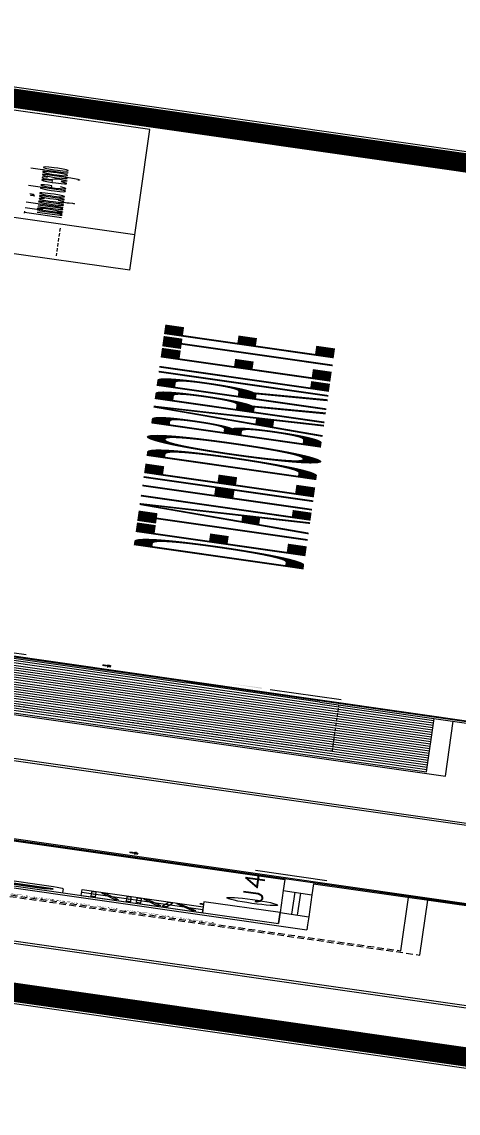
# Model space of a CAD drawing. Header units: millimetres. Extents: x -361192058 to 101130107379, y -14071650034 to 19218552450.
# Drawn here: x -125484.5 to -125349.8, y 39263.5 to 39600.3 of the extents above; entities that cross this region are included whole.
import ezdxf
from ezdxf.enums import TextEntityAlignment as Align

# ---------------------------------------------------------------- set-up
doc = ezdxf.new("R2010")
doc.units = ezdxf.units.MM
doc.header["$LTSCALE"] = 0.5
doc.linetypes.add('HIDDEN', pattern=[0.375, 0.25, -0.125])
doc.linetypes.add('HIDDEN2', pattern=[0.1875, 0.125, -0.0625])
for name, color, linetype in [('02', 2, 'Continuous'), ('CONEXAO_AG_FRIA', 3, 'Continuous'), ('CONEXAO_ESGOTO', 7, 'Continuous'), ('DIVERSOS', 4, 'Continuous'), ('ESQUADRIAS', 3, 'Continuous'), ('HATCH', 8, 'Continuous'), ('JANELAS_EXTERNO', 1, 'Continuous'), ('JANELAS_INTERNO', 2, 'Continuous'), ('MOBIL-I', 251, 'Continuous'), ('parede', 2, 'Continuous'), ('PISO', 8, 'Continuous'), ('proj', 8, 'HIDDEN'), ('projeção 02', 7, 'HIDDEN2'), ('TEXTO', 3, 'Continuous'), ('TUBULAÇÃO_ESGOTO', 6, 'Continuous'), ('TUBULAÇÃO_HIDRÁULICA', 5, 'Continuous'), ('TXT_0', 7, 'Continuous')]:
    doc.layers.add(name, color=color, linetype=linetype)
doc.styles.add('ADITIVOCAD', font='ROMANS.shx')
doc.styles.add('ROMANS', font='romans', dxfattribs={"height": 0.1})
doc.styles.add('SANSSERIF', font='sas_____.pfb', dxfattribs={"height": 1})
doc.styles.get("Standard").update_dxf_attribs({"font": 'txt.shx', "height": 0.12})

# ---------------------------------------------------------------- blocks, each defined once
blk = doc.blocks.new('APROVADO QUADRA 21.2 MBVII')
at = {"lineweight": 18}
for p, q in [((4029.683, 2264.906), (4029.683, 2270.0454)), ((4039.275, 2264.906), (4039.275, 2270.0454)), ((4032.0946, 2264.906), (4032.0946, 2268.7995)), ((4029.683, 2264.906), (4039.275, 2264.906))]:
    blk.add_line(p, q, dxfattribs=at)
at = {"color": 8, "lineweight": 18}
for p, q in [((3987.6733, 2264.0595), (3987.6733, 2264.6947)), ((3987.6809, 2264.0595), (3987.6809, 2264.6947)), ((3987.5256, 2264.6442), (3987.8285, 2264.6442)), ((3987.5256, 2264.6215), (3987.5256, 2264.6442)), ((3987.5256, 2264.6215), (3987.8285, 2264.6215)), ((3987.6658, 2264.6309), (3987.6658, 2264.6347)), ((3987.6884, 2264.6347), (3987.6658, 2264.6347)), ((3987.6884, 2264.6309), (3987.6658, 2264.6309)), ((3987.6884, 2264.6347), (3987.6884, 2264.6309)), ((3987.8285, 2264.6215), (3987.8285, 2264.6442)), ((3987.5275, 2264.5219), (3987.8223, 2264.5915)), ((3987.5327, 2264.4998), (3987.8275, 2264.5694)), ((3987.6881, 2264.5501), (3987.6661, 2264.5449)), ((3987.6881, 2264.5501), (3987.689, 2264.5464)), ((3987.8275, 2264.5694), (3987.8223, 2264.5915)), ((3987.5327, 2264.4998), (3987.5275, 2264.5219)), ((3987.667, 2264.5412), (3987.6661, 2264.5449)), ((3987.689, 2264.5464), (3987.667, 2264.5412)), ((3987.5256, 2264.4592), (3987.8285, 2264.4592)), ((3987.5256, 2264.4365), (3987.5256, 2264.4592)), ((3987.5256, 2264.4365), (3987.8285, 2264.4365)), ((3987.6658, 2264.446), (3987.6658, 2264.4497)), ((3987.6884, 2264.4497), (3987.6658, 2264.4497)), ((3987.6884, 2264.446), (3987.6658, 2264.446)), ((3987.6884, 2264.4497), (3987.6884, 2264.446)), ((3987.8285, 2264.4365), (3987.8285, 2264.4592)), ((3987.5256, 2264.4053), (3987.8285, 2264.4053)), ((3987.5256, 2264.3826), (3987.5256, 2264.4053)), ((3987.5256, 2264.3826), (3987.8285, 2264.3826)), ((3987.6658, 2264.392), (3987.6658, 2264.3958)), ((3987.6884, 2264.3958), (3987.6658, 2264.3958)), ((3987.6884, 2264.392), (3987.6658, 2264.392)), ((3987.6884, 2264.3958), (3987.6884, 2264.392)), ((3987.8285, 2264.3826), (3987.8285, 2264.4053)), ((3987.5275, 2264.3009), (3987.8223, 2264.3704)), ((3987.5327, 2264.2788), (3987.8275, 2264.3483)), ((3987.6881, 2264.329), (3987.6661, 2264.3238)), ((3987.667, 2264.3202), (3987.6661, 2264.3238)), ((3987.689, 2264.3253), (3987.667, 2264.3202)), ((3987.6881, 2264.329), (3987.689, 2264.3253)), ((3987.8275, 2264.3483), (3987.8223, 2264.3704)), ((3987.5254, 2264.248), (3987.5275, 2264.2706)), ((3987.5327, 2264.2788), (3987.5275, 2264.3009)), ((3987.5275, 2264.2706), (3987.8291, 2264.2424)), ((3987.5254, 2264.248), (3987.827, 2264.2198)), ((3987.6658, 2264.2444), (3987.6662, 2264.2482)), ((3987.6884, 2264.2423), (3987.6658, 2264.2444)), ((3987.6887, 2264.2461), (3987.6662, 2264.2482)), ((3987.6887, 2264.2461), (3987.6884, 2264.2423)), ((3987.827, 2264.2198), (3987.8291, 2264.2424)), ((3987.5277, 2264.1155), (3987.8192, 2264.1978)), ((3987.5339, 2264.0937), (3987.8254, 2264.176)), ((3987.8254, 2264.176), (3987.8192, 2264.1978)), ((3987.5339, 2264.0937), (3987.5277, 2264.1155)), ((3987.6869, 2264.1507), (3987.6652, 2264.1445)), ((3987.6662, 2264.1409), (3987.6652, 2264.1445)), ((3987.688, 2264.147), (3987.6662, 2264.1409)), ((3987.6869, 2264.1507), (3987.688, 2264.147))]:
    blk.add_line(p, q, dxfattribs=at)
at = {"layer": '02', "color": 8, "lineweight": 18}
for p, q in [((3987.4823, 2264.6955), (3987.4823, 2263.6595)), ((3987.4823, 2264.6955), (3987.8823, 2264.6955)), ((3987.8823, 2264.6955), (3987.8823, 2264.0595)), ((3987.8823, 2264.0595), (3987.4823, 2264.0595)), ((3987.4823, 2264.0595), (3987.8006, 2264.0595)), ((3988.2323, 2264.0595), (3987.8823, 2264.0595)), ((3988.2323, 2263.6595), (3988.2323, 2264.0595)), ((3987.4823, 2263.6595), (3988.2323, 2263.6595))]:
    blk.add_line(p, q, dxfattribs=at)
at = {"layer": '02', "lineweight": 18}
blk.add_lwpolyline([(3979.6187, 2238.7047), (4040.8187, 2238.7047), (4040.8187, 2283.2547), (3979.6187, 2283.2547)], close=True, dxfattribs=at)
at = {"layer": '02', "lineweight": 18, "const_width": 0.1}
blk.add_lwpolyline([(3980.3687, 2239.4547), (4040.0687, 2239.4547), (4040.0687, 2282.5047), (3980.3687, 2282.5047)], close=True, dxfattribs=at)
at = {"layer": '02', "color": 8, "lineweight": 18}
blk.add_arc((3988.0546, 2264.0612), 0.0173, 354.5949, 185.4051, dxfattribs=at)
at = {"layer": 'CONEXAO_ESGOTO', "lineweight": 18}
for p, q in [((4003.0121, 2265.1555), (4003.0121, 2265.5298)), ((4003.0121, 2263.5012), (4003.0121, 2263.8755)), ((3990.7991, 2263.443), (3990.7991, 2263.8172))]:
    blk.add_line(p, q, dxfattribs=at)
for points in [[(4003.0395, 2264.0943), (4003.077, 2263.9182), (4003.002, 2263.9182)], [(3990.7991, 2263.8172), (3990.8366, 2263.6412), (3990.7616, 2263.6412)]]:
    blk.add_solid(points, dxfattribs=at)
at = {"layer": 'DIVERSOS', "color": 8, "lineweight": 18}
for p, q in [((3995.8191, 2256.0095), (3995.8191, 2278.6095)), ((3995.9691, 2256.5095), (3995.9691, 2278.6095)), ((4002.6691, 2263.6095), (4002.6691, 2256.5095)), ((4002.8191, 2263.6095), (4002.8191, 2256.0095))]:
    blk.add_line(p, q, dxfattribs=at)
at = {"layer": 'ESQUADRIAS', "color": 8, "lineweight": 18}
for p, q in [((4002.8191, 2278.6095), (4002.8191, 2263.6095)), ((4002.6691, 2268.0095), (4002.6691, 2264.3095)), ((3999.0191, 2266.3595), (3999.0191, 2263.0095)), ((4002.6691, 2263.6095), (4002.6691, 2264.3095)), ((3999.0191, 2263.0095), (4002.6691, 2263.0095))]:
    blk.add_line(p, q, dxfattribs=at)
at = {"layer": 'HATCH', "color": 8, "lineweight": 18}
for p, q in [((3999.1766, 2263.0095), (3999.1766, 2269.1412)), ((4000.4466, 2263.0095), (4000.4466, 2269.1551)), ((4000.6054, 2263.0095), (4000.6054, 2269.1551)), ((4000.7641, 2263.0095), (4000.7641, 2269.1551)), ((4000.9229, 2263.0095), (4000.9229, 2269.1551)), ((4001.0816, 2263.0095), (4001.0816, 2269.1551)), ((3999.3354, 2263.0095), (3999.3354, 2268.981)), ((4000.2879, 2263.0095), (4000.2879, 2268.9962)), ((3999.4941, 2263.0095), (3999.4941, 2268.8207)), ((4000.1291, 2263.0095), (4000.1291, 2268.836)), ((3999.6529, 2263.0095), (3999.6529, 2268.6605)), ((3999.9704, 2263.0095), (3999.9704, 2268.6757)), ((3999.8116, 2263.0095), (3999.8116, 2268.5419)), ((4001.2404, 2263.0095), (4001.2404, 2266.8595)), ((4001.3991, 2263.0095), (4001.3991, 2266.8595)), ((4001.5579, 2263.0095), (4001.5579, 2266.8595)), ((4001.7166, 2263.0095), (4001.7166, 2266.8595)), ((4001.8754, 2263.0095), (4001.8754, 2266.8595)), ((4002.0341, 2263.0095), (4002.0341, 2266.8595)), ((4002.1929, 2263.0095), (4002.1929, 2266.8595)), ((4002.3516, 2263.0095), (4002.3516, 2266.8595)), ((4002.5104, 2263.0095), (4002.5104, 2266.8595)), ((3998.9191, 2266.2595), (3998.9191, 2262.9095)), ((3998.9191, 2262.9095), (4002.6691, 2262.9095))]:
    blk.add_line(p, q, dxfattribs=at)
at = {"layer": 'JANELAS_EXTERNO', "color": 8, "lineweight": 18}
for p, q in [((3989.7298, 2263.6595), (3988.2298, 2263.6595)), ((3989.7298, 2263.5095), (3988.2298, 2263.5095))]:
    blk.add_line(p, q, dxfattribs=at)
at = {"layer": 'JANELAS_INTERNO', "color": 8, "lineweight": 18}
for p, q in [((3989.7298, 2263.5995), (3988.2298, 2263.5995)), ((3989.7298, 2263.5695), (3988.2298, 2263.5695))]:
    blk.add_line(p, q, dxfattribs=at)
at = {"layer": 'MOBIL-I', "color": 8, "lineweight": 18}
for p, q in [((3987.7823, 2264.844), (3987.7823, 2265.8797)), ((3987.7323, 2264.794), (3987.4823, 2264.794))]:
    blk.add_line(p, q, dxfattribs=at)
for points in [[(3987.6324, 2264.8457), (3987.6476, 2264.8457), (3987.6476, 2265.8637), (3987.6324, 2265.8637)], [(3987.5866, 2264.8915), (3987.6171, 2264.861), (3987.6171, 2265.8484), (3987.5866, 2265.8179)], [(3987.6171, 2264.861), (3987.6324, 2264.861), (3987.6324, 2265.8484), (3987.6171, 2265.8484)], [(3987.6476, 2264.861), (3987.6527, 2264.861), (3987.6527, 2265.8484), (3987.6476, 2265.8484)]]:
    blk.add_lwpolyline(points, close=True, dxfattribs=at)
blk.add_arc((3987.7323, 2264.844), 0.05, 270, 0, dxfattribs=at)
at = {"layer": 'parede', "color": 8, "lineweight": 18}
for p, q in [((3983.6273, 2256.0095), (3983.6273, 2281.0095)), ((3990.6273, 2281.0095), (3990.6273, 2256.0095)), ((3983.7773, 2256.5095), (3983.7773, 2273.9595)), ((3987.3323, 2266.8595), (3987.3323, 2263.5095)), ((3987.4823, 2266.8595), (3987.4823, 2263.6595)), ((3990.4773, 2266.8595), (3990.4773, 2263.6595)), ((3990.4773, 2264.3095), (3990.4773, 2263.6595)), ((3988.2298, 2263.6595), (3987.4823, 2263.6595)), ((3987.6573, 2263.6595), (3987.4823, 2263.6595)), ((3988.2298, 2263.6595), (3988.2298, 2263.5095)), ((3990.4773, 2263.6595), (3989.7298, 2263.6595)), ((3989.7298, 2263.6595), (3989.7298, 2263.5095)), ((3987.6773, 2263.5095), (3987.3323, 2263.5095)), ((3988.2298, 2263.5095), (3987.6773, 2263.5095)), ((3990.4773, 2263.5095), (3989.7298, 2263.5095)), ((3990.4773, 2263.5095), (3990.4773, 2256.5095))]:
    blk.add_line(p, q, dxfattribs=at)
at = {"layer": 'PISO', "color": 8, "lineweight": 18}
for p, q in [((3986.8323, 2263.0095), (3990.4773, 2263.0095)), ((3986.7323, 2262.9095), (3990.4773, 2262.9095))]:
    blk.add_line(p, q, dxfattribs=at)
blk.add_circle((3988.7094, 2263.8111), 0.1333, dxfattribs=at)
at = {"layer": 'proj', "color": 8, "lineweight": 18}
for p, q in [((3986.8323, 2266.3595), (3986.8323, 2263.0095)), ((3986.7323, 2266.2595), (3986.7323, 2262.9095))]:
    blk.add_line(p, q, dxfattribs=at)
at = {"layer": 'projeção 02', "color": 8, "lineweight": 18}
for p, q in [((3999.5191, 2266.8595), (3999.5191, 2263.5095)), ((3999.5191, 2263.5095), (4002.6691, 2263.5095))]:
    blk.add_line(p, q, dxfattribs=at)
at = {"layer": 'TUBULAÇÃO_ESGOTO', "linetype": 'HIDDEN2', "lineweight": 18}
blk.add_line((4031.8204, 2265.2953), (4029.9384, 2265.2953), dxfattribs=at)
at = {"layer": 'TUBULAÇÃO_HIDRÁULICA', "lineweight": 18}
for p, q in [((3990.5495, 2266.8968), (3990.5591, 2256.5209)), ((4002.7636, 2266.9187), (4002.7663, 2256.4381))]:
    blk.add_line(p, q, dxfattribs=at)
at = {"color": 0, "lineweight": 13, "flags": 8}
for p in [(4700.7247, 2280.1125), (4699.5738, 2277.8964), (4702.3546, 2276.195), (4703.6722, 2274.085), (4699.8445, 2272.2194), (4703.0488, 2270.137), (4703.0877, 2267.9803), (4700.6523, 2261.5216), (4700.7007, 2257.1593)]:
    blk.add_attdef('NIVEL', p, '', height=0.075, dxfattribs=at)
for rotation, width, p in [(90, 0.8, (4700.8205, 2275.7521)), (270, 0.6, (4703.8437, 2274.9021)), (90, 0.8, (4701.5575, 2268.5021)), (180, 0.6, (4651.1817, 2236.1931))]:
    blk.add_attdef('$PORTA', text='', height=0.09, rotation=rotation, dxfattribs=dict(at, width=width)).set_placement(p, align=Align.MIDDLE)
for p in [(4654.176, 2240.463), (4648.499, 2240.1923), (4633.4388, 2239.3361), (4637.8012, 2239.3845), (4656.3921, 2239.3121), (4652.4746, 2237.6822), (4646.4166, 2236.988), (4644.2598, 2236.9491), (4650.3646, 2236.3646)]:
    blk.add_attdef('NIVEL', p, '', height=0.075, rotation=270, dxfattribs=at)
at = {"color": 0, "lineweight": 13, "width": 0.8, "flags": 8}
for p in [(4652.0317, 2239.2163), (4644.7817, 2238.4793)]:
    blk.add_attdef('$PORTA', text='', height=0.09, dxfattribs=at).set_placement(p, align=Align.MIDDLE)
at = {"layer": 'CONEXAO_AG_FRIA', "lineweight": 18, "char_height": 0.108, "attachment_point": 5, "rotation": 90, "style": 'ROMANS'}
for insert in [(4003.0517, 2264.7331), (3990.8114, 2264.4561)]:
    blk.add_mtext('\\A1;∅25mm', dxfattribs=dict(at, insert=insert))
at = {"layer": 'DIVERSOS', "color": 8, "lineweight": 18, "insert": (3988.6231, 2263.8636), "char_height": 0.10106, "width": 0.373078, "attachment_point": 1}
blk.add_mtext('{\\C3;J4}', dxfattribs=at)
at = {"layer": 'PISO', "color": 8, "lineweight": 18, "style": 'SANSSERIF'}
blk.add_text('PROJEÇÃO DA COBERTA', height=0.062598, rotation=90, dxfattribs=at).set_placement((3986.9461, 2263.9867))
at = {"layer": 'TEXTO', "lineweight": 18, "style": 'SANSSERIF'}
blk.add_text('DETALHE DO BARRILETE', height=0.891018, dxfattribs=at).set_placement((4011.2657, 2264.6829), align=Align.TOP_LEFT)
at = {"layer": 'TXT_0', "lineweight": 18, "style": 'ADITIVOCAD'}
blk.add_text('Tubulação de esgoto', height=0.194677, dxfattribs=at).set_placement((4032.484, 2265.2953))

msp = doc.modelspace()

# ---------------------------------------------------------------- block references
at = {"layer": '02', "color": 0, "lineweight": 30, "xscale": -4.574818403918471, "yscale": -59.40450511825884, "zscale": 4.574818403918471, "rotation": 261.8606972171988}
msp.add_blockref('APROVADO QUADRA 21.2 MBVII', (5129.041, 2225.201), dxfattribs=at)

doc.saveas('drawing.dxf')
